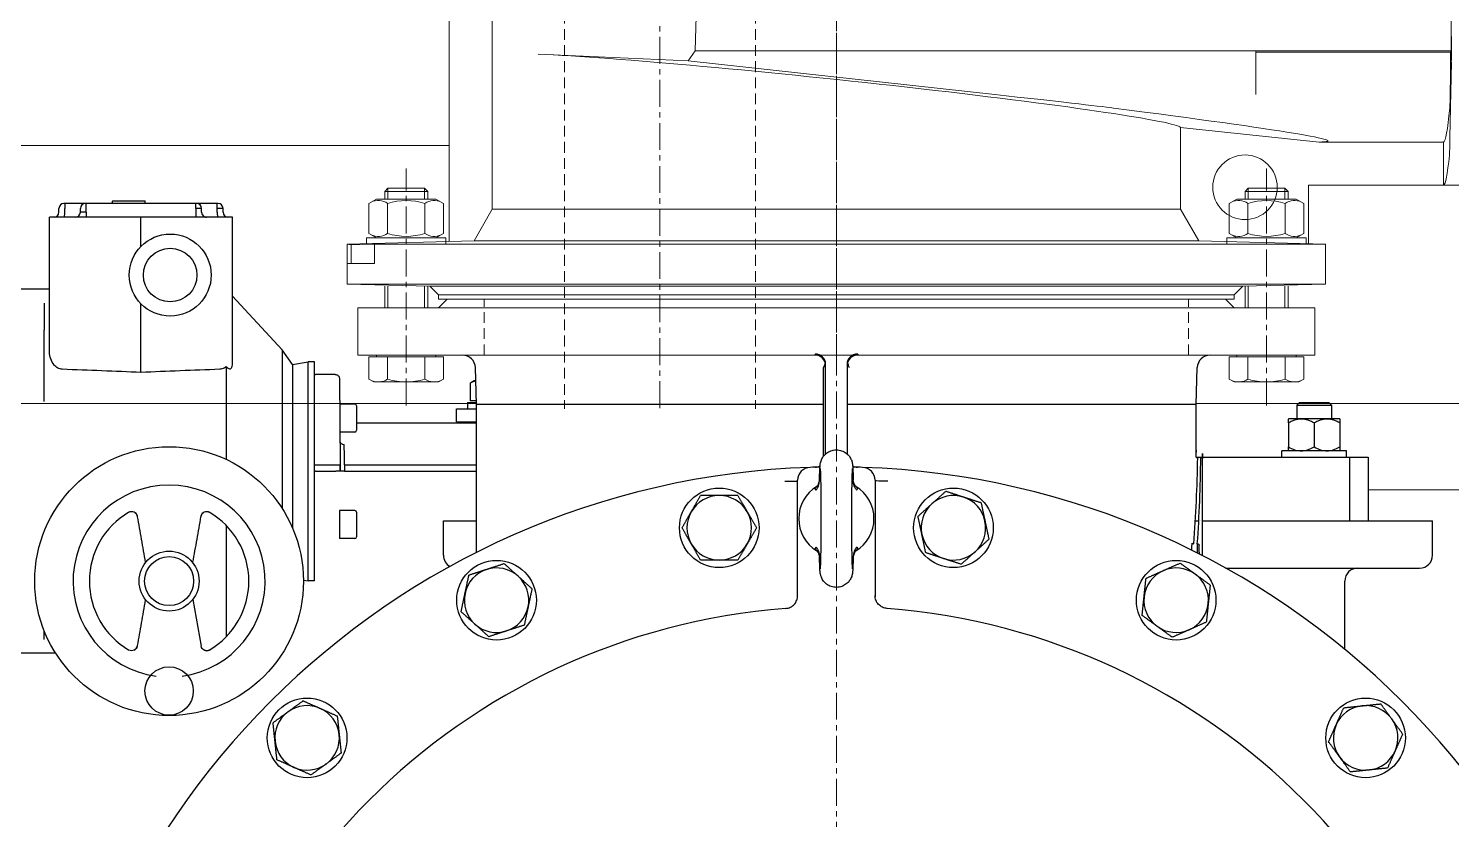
# Model space of a CAD drawing. Header units: millimetres. Extents: x 47998 to 491357, y 29487 to 305355.
# Drawn here: x 49428.1 to 49494.3, y 30414 to 30450.7 of the extents above; entities that cross this region are included whole.
import ezdxf

# ---------------------------------------------------------------- set-up
doc = ezdxf.new("R2010")
doc.units = ezdxf.units.MM
doc.linetypes.add('GP kota 28.53_PBS_strojarstvo_rashladni_sustav$0$CENTER', pattern=[2, 1.25, -0.25, 0.25, -0.25])
doc.linetypes.add('GP kota 28.53_PBS_strojarstvo_rashladni_sustav$0$DASHED', pattern=[0.75, 0.5, -0.25])

msp = doc.modelspace()

# ---------------------------------------------------------------- linework, layer by layer
at = {"color": 4, "linetype": 'GP kota 28.53_PBS_strojarstvo_rashladni_sustav$0$CENTER', "lineweight": 9}
for p, q in [((49465.675, 30513.867), (49465.675, 30216.216)), ((49457.475, 30480.348), (49457.475, 30433.061)), ((49465.675, 30435.288), (49465.675, 30469.468)), ((49445.675, 30433.217), (49445.675, 30444.234)), ((49445.675, 30433.217), (49445.675, 30444.234)), ((49485.675, 30433.217), (49485.675, 30444.234)), ((49485.675, 30433.217), (49485.675, 30444.234))]:
    msp.add_line(p, q, dxfattribs=at)
at = {"color": 5, "linetype": 'GP kota 28.53_PBS_strojarstvo_rashladni_sustav$0$DASHED', "lineweight": 15}
for p, q in [((49453.03, 30468.716), (49453.03, 30433.061)), ((49461.92, 30468.716), (49461.92, 30433.061)), ((49449.3, 30435.561), (49449.3, 30438.161)), ((49482.05, 30435.561), (49482.05, 30438.161))]:
    msp.add_line(p, q, dxfattribs=at)
at = {"color": 1, "linetype": 'Continuous', "lineweight": 15}
for p, q in [((49447.675, 30440.836), (49447.675, 30462.886)), ((49449.68, 30442.339), (49449.68, 30461.384)), ((49459.18, 30451.861), (49459.115, 30449.706)), ((49494.259, 30449.706), (49494.261, 30451.861)), ((49459.115, 30449.706), (49458.784, 30449.237)), ((49459.115, 30449.706), (49494.259, 30449.706)), ((49485.175, 30449.706), (49485.175, 30447.67)), ((49494.235, 30449.633), (49485.175, 30449.633)), ((49494.235, 30449.633), (49494.259, 30449.706)), ((49451.819, 30449.545), (49458.784, 30449.237)), ((49458.784, 30449.237), (49473.047, 30447.67)), ((49494.206, 30445.668), (49494.268, 30449.181)), ((49481.67, 30442.339), (49481.67, 30446.141)), ((49481.67, 30446.141), (49488.127, 30445.462)), ((49447.677, 30445.305), (49406.677, 30445.305)), ((49488.127, 30445.462), (49493.906, 30445.462)), ((49493.906, 30443.462), (49493.906, 30445.462)), ((49487.625, 30443.461), (49487.625, 30440.733)), ((49502.436, 30443.461), (49487.625, 30443.461)), ((49449.68, 30442.339), (49448.83, 30440.867)), ((49481.67, 30442.339), (49449.68, 30442.339)), ((49482.521, 30440.867), (49481.67, 30442.339)), ((49448.83, 30440.867), (49442.925, 30440.712)), ((49442.925, 30440.712), (49442.925, 30438.862)), ((49442.933, 30440.712), (49442.925, 30440.712)), ((49443.024, 30440.705), (49442.933, 30440.712)), ((49443.114, 30440.685), (49443.024, 30440.705)), ((49444.197, 30440.712), (49443.114, 30440.685)), ((49443.114, 30439.839), (49443.114, 30440.685)), ((49444.197, 30439.812), (49444.197, 30440.712)), ((49488.425, 30440.712), (49444.197, 30440.712)), ((49482.521, 30440.867), (49448.83, 30440.867)), ((49488.425, 30440.712), (49482.521, 30440.867)), ((49488.425, 30440.712), (49488.425, 30438.862)), ((49443.024, 30439.819), (49442.933, 30439.812)), ((49444.197, 30439.812), (49442.933, 30439.812)), ((49443.114, 30439.839), (49443.024, 30439.819)), ((49444.197, 30439.812), (49443.114, 30439.839)), ((49488.425, 30438.862), (49442.925, 30438.862)), ((49442.925, 30438.862), (49446.775, 30438.761)), ((49484.575, 30438.761), (49446.775, 30438.761)), ((49446.775, 30438.761), (49447.175, 30438.361)), ((49484.175, 30438.361), (49447.175, 30438.361)), ((49484.575, 30438.761), (49484.175, 30438.361)), ((49488.425, 30438.862), (49484.575, 30438.761)), ((49448.944, 30433.305), (49406.677, 30433.305)), ((49500.677, 30433.305), (49482.407, 30433.305)), ((49490.395, 30429.305), (49509.677, 30429.305))]:
    msp.add_line(p, q, dxfattribs=at)
at = {"color": 1, "linetype": 'Continuous', "lineweight": 9, "extrusion": (-0.707107, 0.707107, 0)}
for p, q in [((49444.675, 30443.159), (49444.829, 30443.312)), ((49484.675, 30443.159), (49484.829, 30443.312))]:
    msp.add_line(p, q, dxfattribs=at)
at = {"color": 1, "linetype": 'Continuous', "lineweight": 9, "extrusion": (6.12323e-17, 1, 0)}
for p, q in [((49446.675, 30443.159), (49444.675, 30443.159)), ((49446.522, 30443.312), (49444.829, 30443.312)), ((49486.675, 30443.159), (49484.675, 30443.159)), ((49486.522, 30443.312), (49484.829, 30443.312)), ((49444.29, 30442.812), (49447.06, 30442.812)), ((49484.29, 30442.812), (49487.06, 30442.812)), ((49447.408, 30435.481), (49443.943, 30435.481)), ((49483.943, 30435.481), (49487.408, 30435.481)), ((49444.175, 30434.311), (49447.175, 30434.311)), ((49487.175, 30434.311), (49484.175, 30434.311))]:
    msp.add_line(p, q, dxfattribs=at)
at = {"color": 1, "linetype": 'Continuous', "lineweight": 9, "extrusion": (-1, 6.12323e-17, 0)}
for p, q in [((49444.675, 30442.812), (49444.675, 30443.159)), ((49446.675, 30442.812), (49446.675, 30443.159)), ((49484.675, 30442.812), (49484.675, 30443.159)), ((49486.675, 30442.812), (49486.675, 30443.159)), ((49443.943, 30441.213), (49443.943, 30442.611)), ((49444.809, 30441.213), (49444.809, 30442.611)), ((49446.542, 30441.213), (49446.542, 30442.611)), ((49447.408, 30441.213), (49447.408, 30442.611)), ((49483.943, 30441.213), (49483.943, 30442.611)), ((49484.809, 30441.213), (49484.809, 30442.611)), ((49486.542, 30441.213), (49486.542, 30442.611)), ((49487.408, 30441.213), (49487.408, 30442.611)), ((49444.675, 30437.761), (49444.675, 30438.758)), ((49446.675, 30437.761), (49446.675, 30438.758)), ((49443.943, 30434.445), (49443.943, 30435.481)), ((49444.29, 30435.481), (49444.29, 30435.561)), ((49444.809, 30434.445), (49444.809, 30435.481)), ((49446.542, 30434.445), (49446.542, 30435.481)), ((49447.06, 30435.481), (49447.06, 30435.561)), ((49447.408, 30434.445), (49447.408, 30435.481))]:
    msp.add_line(p, q, dxfattribs=at)
at = {"color": 4, "linetype": 'Continuous', "lineweight": 9, "extrusion": (-1, 6.12323e-17, 0)}
for p, q in [((49444.829, 30442.812), (49444.829, 30443.312)), ((49446.522, 30442.812), (49446.522, 30443.312)), ((49484.829, 30442.812), (49484.829, 30443.312)), ((49486.522, 30442.812), (49486.522, 30443.312)), ((49444.829, 30437.761), (49444.829, 30438.758)), ((49446.522, 30437.761), (49446.522, 30438.758))]:
    msp.add_line(p, q, dxfattribs=at)
at = {"color": 1, "linetype": 'Continuous', "lineweight": 9, "extrusion": (0.707107, 0.707107, 0)}
for p, q in [((49446.522, 30443.312), (49446.675, 30443.159)), ((49486.522, 30443.312), (49486.675, 30443.159))]:
    msp.add_line(p, q, dxfattribs=at)
at = {"color": 1, "linetype": 'Continuous', "lineweight": -3}
for p, q in [((49429.531, 30442.201), (49429.531, 30442.379)), ((49429.804, 30442.607), (49429.76, 30442.607)), ((49429.798, 30442.201), (49429.798, 30442.379)), ((49430.756, 30442.607), (49429.804, 30442.607)), ((49430.527, 30442.201), (49430.527, 30442.379)), ((49430.8, 30442.607), (49430.756, 30442.607)), ((49435.89, 30442.607), (49430.8, 30442.607)), ((49430.8, 30442.379), (49430.8, 30442.607)), ((49430.8, 30442.201), (49430.8, 30442.379)), ((49431.998, 30442.709), (49432.017, 30442.709)), ((49431.998, 30442.709), (49431.998, 30442.709)), ((49432.017, 30442.607), (49432.017, 30442.709)), ((49433.541, 30442.709), (49432.017, 30442.709)), ((49433.541, 30442.709), (49433.561, 30442.709)), ((49433.541, 30442.607), (49433.541, 30442.709)), ((49435.89, 30442.379), (49435.89, 30442.607)), ((49435.935, 30442.607), (49435.89, 30442.607)), ((49436.164, 30442.379), (49435.89, 30442.379)), ((49435.89, 30442.379), (49435.89, 30442.201)), ((49436.887, 30442.607), (49435.935, 30442.607)), ((49436.164, 30442.201), (49436.164, 30442.379)), ((49436.931, 30442.607), (49436.887, 30442.607)), ((49436.893, 30442.201), (49436.893, 30442.379)), ((49437.159, 30442.379), (49436.893, 30442.379)), ((49437.159, 30442.201), (49437.159, 30442.379)), ((49429.677, 30441.972), (49429.092, 30441.972)), ((49429.092, 30435.686), (49429.092, 30441.972)), ((49433.345, 30441.972), (49429.677, 30441.972)), ((49430.8, 30442.201), (49430.527, 30442.201)), ((49430.8, 30442.201), (49430.8, 30441.972)), ((49437.014, 30441.972), (49433.345, 30441.972)), ((49433.345, 30440.616), (49433.345, 30441.972)), ((49435.89, 30442.201), (49435.89, 30441.972)), ((49437.599, 30441.972), (49437.014, 30441.972)), ((49437.599, 30435.19), (49437.599, 30441.972)), ((49429.092, 30438.619), (49426.247, 30438.619)), ((49439.91, 30435.807), (49437.599, 30438.305)), ((49428.838, 30437.976), (49428.838, 30436.715)), ((49433.345, 30434.756), (49433.345, 30437.943)), ((49428.838, 30436.44), (49428.838, 30436.715)), ((49428.838, 30433.398), (49428.838, 30436.44)), ((49439.91, 30435.807), (49439.91, 30428.432)), ((49440.393, 30435.126), (49439.91, 30435.807)), ((49437.307, 30435.025), (49437.307, 30430.712)), ((49440.393, 30435.126), (49441.117, 30435.254)), ((49440.393, 30435.126), (49440.393, 30427.523)), ((49441.117, 30425.069), (49441.117, 30435.254)), ((49441.409, 30435.254), (49441.117, 30435.254)), ((49441.409, 30425.069), (49441.409, 30435.254)), ((49465.175, 30430.967), (49465.175, 30435.148)), ((49466.175, 30435.148), (49466.175, 30430.967)), ((49442.371, 30434.661), (49441.459, 30434.661)), ((49442.571, 30434.463), (49442.606, 30430.461)), ((49448.818, 30434.361), (49448.719, 30434.304)), ((49448.909, 30434.361), (49448.818, 30434.361)), ((49448.945, 30433.261), (49448.893, 30434.979)), ((49448.912, 30434.361), (49448.909, 30434.361)), ((49465.079, 30433.261), (49465.079, 30434.979)), ((49482.405, 30433.261), (49482.458, 30434.979)), ((49448.644, 30434.254), (49448.644, 30433.441)), ((49443.292, 30433.286), (49442.581, 30433.286)), ((49443.372, 30433.206), (49443.372, 30432.066)), ((49448.018, 30433.061), (49448.945, 30433.061)), ((49448.018, 30432.461), (49448.018, 30433.061)), ((49448.518, 30433.361), (49448.942, 30433.361)), ((49448.518, 30433.361), (49448.518, 30433.061)), ((49448.94, 30433.441), (49448.644, 30433.441)), ((49465.079, 30433.261), (49448.945, 30433.261)), ((49448.945, 30426.387), (49448.945, 30433.261)), ((49465.079, 30430.864), (49465.079, 30433.261)), ((49466.272, 30433.261), (49466.272, 30433.261)), ((49482.405, 30433.261), (49466.272, 30433.261)), ((49482.405, 30431.141), (49482.405, 30433.261)), ((49487.213, 30433.361), (49487.091, 30433.239)), ((49487.091, 30433.239), (49488.691, 30433.239)), ((49487.091, 30433.239), (49487.091, 30432.591)), ((49487.213, 30433.361), (49488.568, 30433.361)), ((49488.568, 30433.361), (49488.691, 30433.239)), ((49488.691, 30433.239), (49488.691, 30432.591)), ((49443.372, 30432.411), (49448.945, 30432.411)), ((49448.018, 30432.461), (49448.945, 30432.461)), ((49486.692, 30432.591), (49486.691, 30432.59)), ((49486.691, 30432.405), (49486.691, 30432.59)), ((49486.691, 30432.405), (49486.691, 30431.298)), ((49489.09, 30432.591), (49486.692, 30432.591)), ((49487.891, 30432.405), (49487.891, 30431.298)), ((49489.09, 30432.591), (49489.091, 30432.59)), ((49489.091, 30432.59), (49489.091, 30432.405)), ((49489.091, 30432.405), (49489.091, 30431.298)), ((49443.292, 30431.986), (49442.593, 30431.986)), ((49442.803, 30430.856), (49442.797, 30431.408)), ((49489.391, 30431.111), (49486.391, 30431.111)), ((49486.391, 30430.811), (49486.391, 30431.111)), ((49486.691, 30431.112), (49486.691, 30431.298)), ((49487.091, 30431.134), (49487.091, 30431.111)), ((49488.691, 30431.134), (49488.691, 30431.111)), ((49489.091, 30431.298), (49489.091, 30431.112)), ((49489.391, 30430.811), (49489.391, 30431.111)), ((49441.459, 30430.461), (49442.406, 30430.461)), ((49442.609, 30430.161), (49442.606, 30430.461)), ((49442.606, 30430.461), (49442.606, 30430.161)), ((49442.806, 30430.461), (49442.803, 30430.856)), ((49442.806, 30430.461), (49448.945, 30430.461)), ((49442.806, 30430.461), (49442.806, 30430.161)), ((49482.401, 30430.811), (49482.702, 30430.811)), ((49482.705, 30426.234), (49482.705, 30430.981)), ((49482.705, 30430.811), (49484.173, 30430.811)), ((49484.173, 30430.811), (49487.437, 30430.811)), ((49487.437, 30430.811), (49489.541, 30430.811)), ((49489.541, 30430.811), (49489.655, 30430.811)), ((49489.541, 30430.811), (49489.541, 30427.861)), ((49489.655, 30430.811), (49490.395, 30430.811)), ((49490.395, 30430.811), (49490.395, 30427.861)), ((49441.459, 30430.161), (49441.409, 30430.161)), ((49441.459, 30430.161), (49442.406, 30430.161)), ((49442.606, 30430.161), (49442.406, 30430.161)), ((49442.806, 30430.161), (49442.606, 30430.161)), ((49442.806, 30430.161), (49448.945, 30430.161)), ((49463.875, 30424.33), (49463.875, 30429.742)), ((49467.475, 30429.742), (49467.475, 30424.33)), ((49463.875, 30429.682), (49463.276, 30429.682)), ((49464.73, 30429.29), (49464.672, 30429.371)), ((49466.621, 30429.29), (49466.679, 30429.371)), ((49442.572, 30428.336), (49442.572, 30427.036)), ((49443.292, 30428.336), (49442.572, 30428.336)), ((49443.372, 30428.256), (49443.372, 30427.116)), ((49447.409, 30427.861), (49448.945, 30427.861)), ((49447.409, 30426.261), (49447.409, 30427.861)), ((49482.368, 30427.861), (49482.526, 30427.861)), ((49482.607, 30427.861), (49482.607, 30427.861)), ((49482.705, 30427.861), (49493.395, 30427.861)), ((49493.395, 30426.261), (49493.395, 30427.861)), ((49437.307, 30427.645), (49437.307, 30422.467)), ((49443.292, 30427.036), (49442.572, 30427.036)), ((49464.73, 30426.633), (49464.672, 30426.551)), ((49466.621, 30426.633), (49466.679, 30426.551)), ((49440.9, 30425.107), (49441.117, 30425.069)), ((49441.409, 30425.069), (49441.117, 30425.069)), ((49483.775, 30425.661), (49492.795, 30425.661)), ((49489.315, 30421.884), (49489.315, 30425.061)), ((49435.757, 30424.207), (49436.142, 30422.027)), ((49428.838, 30422.347), (49428.838, 30422.767)), ((49432.785, 30421.852), (49432.785, 30421.852)), ((49429.38, 30421.703), (49426.247, 30421.703))]:
    msp.add_line(p, q, dxfattribs=at)
at = {"color": 1, "linetype": 'Continuous', "lineweight": 9, "extrusion": (-0.5, 0.866025, 0)}
for p, q in [((49443.943, 30442.611), (49444.29, 30442.812)), ((49483.943, 30442.611), (49484.29, 30442.812)), ((49447.408, 30441.213), (49447.06, 30441.012)), ((49487.408, 30441.213), (49487.06, 30441.012)), ((49447.408, 30434.445), (49447.175, 30434.311)), ((49487.408, 30434.445), (49487.175, 30434.311))]:
    msp.add_line(p, q, dxfattribs=at)
at = {"color": 1, "linetype": 'Continuous', "lineweight": 9, "extrusion": (0.5, 0.866025, 0)}
for p, q in [((49447.408, 30442.611), (49447.06, 30442.812)), ((49487.408, 30442.611), (49487.06, 30442.812)), ((49443.943, 30441.213), (49444.29, 30441.012)), ((49483.943, 30441.213), (49484.29, 30441.012)), ((49443.943, 30434.445), (49444.175, 30434.311)), ((49483.943, 30434.445), (49484.175, 30434.311))]:
    msp.add_line(p, q, dxfattribs=at)
at = {"color": 1, "linetype": 'Continuous', "lineweight": 9}
for p, q in [((49443.825, 30440.712), (49443.825, 30441.012)), ((49443.825, 30441.012), (49447.525, 30441.012)), ((49447.525, 30441.012), (49447.525, 30440.712)), ((49483.825, 30440.712), (49483.825, 30441.012)), ((49483.825, 30441.012), (49487.525, 30441.012)), ((49487.525, 30441.012), (49487.525, 30440.712)), ((49447.525, 30440.712), (49443.825, 30440.712)), ((49487.525, 30440.712), (49483.825, 30440.712)), ((49484.175, 30438.361), (49447.175, 30438.361)), ((49447.175, 30438.361), (49447.175, 30438.161)), ((49484.175, 30438.361), (49484.175, 30438.161)), ((49443.425, 30437.761), (49443.425, 30435.561)), ((49487.925, 30437.761), (49443.425, 30437.761)), ((49484.175, 30438.161), (49447.175, 30438.161)), ((49484.175, 30438.161), (49447.175, 30438.161)), ((49447.585, 30438.161), (49447.185, 30437.761)), ((49483.765, 30438.161), (49484.165, 30437.761)), ((49487.925, 30435.561), (49487.925, 30437.761)), ((49487.925, 30435.561), (49443.425, 30435.561))]:
    msp.add_line(p, q, dxfattribs=at)
at = {"color": 1, "linetype": 'Continuous', "lineweight": 9, "extrusion": (1, -6.12323e-17, 0)}
for p, q in [((49484.675, 30437.761), (49484.675, 30438.758)), ((49486.675, 30437.761), (49486.675, 30438.758)), ((49483.943, 30434.445), (49483.943, 30435.481)), ((49484.29, 30435.481), (49484.29, 30435.561)), ((49484.809, 30434.445), (49484.809, 30435.481)), ((49486.542, 30434.445), (49486.542, 30435.481)), ((49487.06, 30435.481), (49487.06, 30435.561)), ((49487.408, 30434.445), (49487.408, 30435.481))]:
    msp.add_line(p, q, dxfattribs=at)
at = {"color": 4, "linetype": 'Continuous', "lineweight": 9, "extrusion": (1, -6.12323e-17, 0)}
for p, q in [((49484.829, 30437.761), (49484.829, 30438.758)), ((49486.522, 30437.761), (49486.522, 30438.758))]:
    msp.add_line(p, q, dxfattribs=at)
at = {"color": 1, "linetype": 'Continuous', "lineweight": 15}
msp.add_circle((49484.675, 30443.361), 1.5, dxfattribs=at)
at = {"color": 1, "linetype": 'Continuous', "lineweight": -3}
for centre, radius in [((49434.703, 30439.28), 1.905), ((49434.703, 30439.28), 1.245), ((49434.652, 30425.056), 6.248), ((49460.231, 30427.533), 1.85), ((49471.119, 30427.533), 1.85), ((49434.652, 30425.056), 1.394), ((49434.652, 30425.056), 1.14), ((49449.877, 30424.168), 1.85), ((49481.474, 30424.168), 1.85), ((49434.652, 30419.95), 1.124), ((49441.068, 30417.769), 1.85), ((49490.283, 30417.769), 1.85)]:
    msp.add_circle(centre, radius, dxfattribs=at)
for centre, radius, start, end in [((49429.76, 30442.379), 0.229, 90, 180), ((49436.931, 30442.379), 0.229, 0, 90), ((49429.303, 30442.201), 0.229, 270, 0), ((49437.388, 30442.201), 0.229, 180, 270), ((49448.293, 30434.961), 0.6, 1.74325, 90), ((49464.675, 30435.061), 0.5, 0, 90), ((49466.675, 30435.061), 0.5, 90, 180), ((49483.057, 30434.961), 0.6, 90, 178.25675), ((49441.459, 30434.611), 0.05, 90, 180), ((49443.292, 30433.206), 0.08, 0, 90), ((49443.292, 30432.066), 0.08, 270, 0), ((49464.675, 30430.848), 0.5, 271.51996, 298.96371), ((49466.675, 30430.848), 0.5, 241.03105, 268.48004), ((49465.675, 30393.161), 37.2, 91.87889, 178.12111), ((49464.475, 30429.742), 0.6, 91.87889, 180), ((49465.675, 30393.161), 37.2, 91.1737, 91.87889), ((49465.675, 30393.161), 37.2, 88.12111, 88.82631), ((49465.675, 30393.161), 37.2, 1.87889, 88.12111), ((49466.875, 30429.742), 0.6, 0, 88.12111), ((49434.652, 30425.056), 4.463, 277.79666, 262.20334), ((49465.675, 30427.961), 1.75, 121.17039, 238.82953), ((49465.675, 30427.961), 1.75, 301.17041, 58.81926), ((49460.231, 30427.533), 1.5, 90, 150), ((49460.231, 30427.533), 1.5, 30, 90), ((49471.119, 30427.533), 1.5, 132, 192), ((49471.119, 30427.533), 1.5, 72, 132), ((49471.119, 30427.533), 1.5, 12, 72), ((49434.652, 30425.056), 3.708, 120.2326, 239.76762), ((49434.652, 30425.056), 3.708, 300.23264, 59.76736), ((49443.292, 30428.256), 0.08, 0, 90), ((49460.231, 30427.533), 1.5, 150, 210), ((49460.231, 30427.533), 1.5, 330, 30), ((49471.119, 30427.533), 1.5, 312, 12), ((49443.292, 30427.116), 0.08, 270, 0), ((49471.119, 30427.533), 1.5, 192, 252), ((49460.231, 30427.533), 1.5, 210, 270), ((49460.231, 30427.533), 1.5, 270, 330), ((49471.119, 30427.533), 1.5, 252, 312), ((49448.009, 30426.261), 0.6, 180, 240.66741), ((49492.795, 30426.261), 0.6, 270, 0), ((49449.877, 30424.168), 1.5, 108, 168), ((49449.877, 30424.168), 1.5, 48, 108), ((49449.877, 30424.168), 1.5, 348, 48), ((49481.474, 30424.168), 1.5, 114, 174), ((49481.474, 30424.168), 1.5, 54, 114), ((49481.474, 30424.168), 1.5, 354, 54), ((49489.915, 30425.061), 0.6, 90, 180), ((49449.877, 30424.168), 1.5, 168, 228), ((49465.675, 30393.161), 30.715, 94.39815, 175.60185), ((49449.877, 30424.168), 1.5, 288, 348), ((49465.673, 30393.112), 31.249, 86.70248, 86.70252), ((49465.675, 30393.161), 30.715, 4.39815, 85.60185), ((49481.474, 30424.168), 1.5, 174, 234), ((49481.474, 30424.168), 1.5, 294, 354), ((49449.877, 30424.168), 1.5, 228, 288), ((49481.474, 30424.168), 1.5, 234, 294), ((49441.068, 30417.769), 1.5, 66, 126), ((49441.068, 30417.769), 1.5, 6, 66), ((49490.283, 30417.769), 1.5, 96, 156), ((49490.283, 30417.769), 1.5, 36, 96), ((49441.068, 30417.769), 1.5, 126, 186), ((49490.283, 30417.769), 1.5, 336, 36), ((49441.068, 30417.769), 1.5, 306, 6), ((49490.283, 30417.769), 1.5, 156, 216), ((49441.068, 30417.769), 1.5, 186, 246), ((49490.283, 30417.769), 1.5, 276, 336), ((49441.068, 30417.769), 1.5, 246, 306), ((49490.283, 30417.769), 1.5, 216, 276)]:
    msp.add_arc(centre, radius, start, end, dxfattribs=at)
at = {"color": 1, "linetype": 'Continuous', "lineweight": 9}
for centre, radius, start, end in [((49444.376, 30441.98), 0.766, 55.56153, 115.56153), ((49445.675, 30439.883), 2.862, 72.38303, 107.61697), ((49446.975, 30441.98), 0.766, 64.43847, 124.43847), ((49484.376, 30441.98), 0.766, 55.56153, 115.56153), ((49485.675, 30439.883), 2.862, 72.38303, 107.61697), ((49486.975, 30441.98), 0.766, 64.43847, 124.43847), ((49444.376, 30441.844), 0.766, 244.43847, 304.43847), ((49445.675, 30443.941), 2.862, 252.38303, 287.61697), ((49446.975, 30441.844), 0.766, 235.56153, 295.56153), ((49484.376, 30441.844), 0.766, 244.43847, 304.43847), ((49485.675, 30443.941), 2.862, 252.38303, 287.61697), ((49486.975, 30441.844), 0.766, 235.56153, 295.56153), ((49444.376, 30435.077), 0.766, 244.44687, 304.44687), ((49445.675, 30437.175), 2.864, 252.38753, 287.61247), ((49446.975, 30435.077), 0.766, 235.55313, 295.55313), ((49484.376, 30435.077), 0.766, 244.44687, 304.44687), ((49485.675, 30437.175), 2.864, 252.38753, 287.61247), ((49486.975, 30435.077), 0.766, 235.55313, 295.55313)]:
    msp.add_arc(centre, radius, start, end, dxfattribs=at)
at = {"color": 1, "linetype": 'Continuous', "lineweight": 15}
for centre, major_axis, ratio, start_param, end_param in [((49494.246, 30450.468), (0, 1.8), 0.017455, 3.916507, 4.660029), ((49494.183, 30449.991), (0, 3), 0.017455, 3.329369, 4.592474), ((49465.675, 30447.808), (-16, 1.684), 0.034729, 3.17025, 5.763241), ((49450.328, 30449.991), (-28.561, 2.998), 0.003646, 3.294653, 3.793016), ((48631.233, 30535.511), (-857.296, 89.996), 0.003646, 3.111319, 3.294653), ((49493.899, 30535.511), (0, 90.05), 0.017455, 3.146035, 3.329369), ((49494.169, 30447.811), (0, 3), 0.017455, 3.315954, 3.916507), ((49493.899, 30535.511), (0, 92.05), 0.017455, 3.145938, 3.315954)]:
    msp.add_ellipse(centre, major_axis=major_axis, ratio=ratio, start_param=start_param, end_param=end_param, dxfattribs=at)
at = {"color": 1, "linetype": 'Continuous', "lineweight": -3}
for centre, major_axis, ratio, start_param, end_param in [((49429.804, 30442.379), (0, 0.229), 0.025187, 0, 1.570796), ((49430.756, 30442.379), (0, 0.229), 0.999727, 0, 1.570796), ((49435.935, 30442.379), (0, 0.229), 0.999727, 4.712389, 6.283185), ((49436.887, 30442.379), (0, 0.229), 0.025187, 4.712389, 6.283185), ((49429.792, 30442.201), (0, 0.229), 0.025187, 3.141592, 4.712389), ((49430.298, 30442.201), (0, 0.229), 0.999727, 3.141593, 4.712389), ((49436.393, 30442.201), (0, 0.229), 0.999727, 1.570796, 3.141593), ((49436.899, 30442.201), (0, 0.229), 0.025187, 1.570796, 3.141593), ((49464.674, 30436.162), (-0.002, 0.6), 0.035233, 3.141483, 3.540388), ((49464.675, 30435.148), (0.5, 0), 0.921556, 0, 1.554659), ((49466.675, 30435.148), (0.5, 0), 0.921556, 1.586934, 3.141593), ((49466.677, 30436.162), (0.002, 0.6), 0.035233, 2.742798, 3.141703), ((49162.161, 30430.161), (323.007, 0), 0.026186, 0.574321, 0.594901), ((49704.53, 30430.161), (-323.007, 0), 0.026186, -0.594901, -0.574321), ((49466.275, 30433.26), (-0.1, 0), 0.015224, -1.535132, -0.000001), ((49442.797, 30431.549), (0.2, 0.002), 0.707093, 3.141593, 4.706218), ((49465.675, 30431.822), (0, 33.62), 0.5, 4.561985, 4.681523), ((49482.477, 30430.821), (-0.08, 0.0012), 0.447171, 0.034509, 1.5777), ((49465.675, 30431.536), (0, 33.9), 0.5, 4.571769, 4.690224), ((49482.621, 30430.749), (-0.08, 0.0009), 0.447192, 3.166374, 4.717346), ((49468.075, 30429.742), (0.6, 0), 0.049036, 3.142398, 4.709172), ((49482.296, 30426.821), (-0.0798, 0.006), 0.44619, 0.16822, 1.604593), ((49482.458, 30426.749), (-0.0798, 0.0056), 0.44632, 3.298862, 4.743968)]:
    msp.add_ellipse(centre, major_axis=major_axis, ratio=ratio, start_param=start_param, end_param=end_param, dxfattribs=at)
for points, knots in [([(49429.677, 30434.901), (49429.644, 30434.903), (49429.612, 30434.908), (49429.544, 30434.927), (49429.509, 30434.942), (49429.411, 30434.997), (49429.354, 30435.048), (49429.238, 30435.181), (49429.183, 30435.281), (49429.11, 30435.486), (49429.092, 30435.591), (49429.092, 30435.686)], [-4.653078, -4.653078, -4.653078, -4.653078, -4.554467, -4.554467, -4.440119, -4.440119, -4.211424, -4.211424, -3.834708, -3.834708, -3.457994, -3.457994, -3.457994, -3.457994]), ([(49437.307, 30435.025), (49437.279, 30435.001), (49437.248, 30434.979), (49437.182, 30434.942), (49437.147, 30434.927), (49437.079, 30434.908), (49437.047, 30434.903), (49437.014, 30434.901)], [-0.3453708, -0.3453708, -0.3453708, -0.3453708, -0.2286953, -0.2286953, -0.1143477, -0.1143477, -0.0157369, -0.0157369, -0.0157369, -0.0157369]), ([(49437.307, 30435.025), (49437.336, 30434.996), (49437.365, 30434.97), (49437.416, 30434.939), (49437.437, 30434.929), (49437.476, 30434.922), (49437.494, 30434.924), (49437.528, 30434.937), (49437.544, 30434.953), (49437.569, 30434.994), (49437.578, 30435.019), (49437.595, 30435.087), (49437.599, 30435.137), (49437.599, 30435.19)], [-3.063897, -3.063897, -3.063897, -3.063897, -2.9263021, -2.9263021, -2.840327, -2.840327, -2.7543519, -2.7543519, -2.6442634, -2.6442634, -2.5341749, -2.5341749, -2.3376584, -2.3376584, -2.3376584, -2.3376584]), ([(49466.193, 30435.194), (49466.2, 30435.17), (49466.208, 30435.145), (49466.234, 30435.073), (49466.256, 30435.017), (49466.272, 30434.98), (49466.272, 30434.98), (49466.272, 30434.979)], [-0.1900134, -0.1900134, -0.1900134, -0.1900134, -0.1195538, -0.1195538, 0, 0, 0.0011696, 0.0011696, 0.0011696, 0.0011696]), ([(49442.371, 30434.661), (49442.393, 30434.661), (49442.415, 30434.658), (49442.455, 30434.644), (49442.474, 30434.634), (49442.508, 30434.608), (49442.524, 30434.593), (49442.548, 30434.558), (49442.557, 30434.538), (49442.568, 30434.5), (49442.571, 30434.481), (49442.571, 30434.463)], [0, 0, 0, 0, 0.0648115, 0.0648115, 0.1285009, 0.1285009, 0.19223, 0.19223, 0.2559572, 0.2559572, 0.3111064, 0.3111064, 0.3111064, 0.3111064]), ([(49464.893, 30429.741), (49464.897, 30429.931), (49464.901, 30430.09), (49464.909, 30430.276), (49464.912, 30430.33), (49464.917, 30430.409), (49464.92, 30430.438), (49464.925, 30430.485), (49464.927, 30430.499), (49464.934, 30430.539), (49464.939, 30430.567), (49464.957, 30430.632), (49464.968, 30430.665), (49464.996, 30430.73), (49465.012, 30430.761), (49465.058, 30430.839), (49465.092, 30430.884), (49465.182, 30430.978), (49465.242, 30431.024), (49465.376, 30431.1), (49465.453, 30431.128), (49465.579, 30431.152), (49465.627, 30431.157), (49465.758, 30431.157), (49465.842, 30431.143), (49465.997, 30431.09), (49466.071, 30431.05), (49466.2, 30430.951), (49466.256, 30430.89), (49466.322, 30430.793), (49466.34, 30430.76), (49466.369, 30430.7), (49466.38, 30430.672), (49466.394, 30430.629), (49466.4, 30430.611), (49466.41, 30430.571), (49466.415, 30430.55), (49466.421, 30430.513), (49466.424, 30430.498), (49466.429, 30430.456), (49466.431, 30430.434), (49466.439, 30430.341), (49466.443, 30430.262), (49466.451, 30430.046), (49466.455, 30429.905), (49466.458, 30429.741)], [0, 0, 0, 0, 0.812703, 0.812703, 1.237875, 1.237875, 1.520232, 1.520232, 1.626256, 1.626256, 1.767357, 1.767357, 1.883412, 1.883412, 1.991442, 1.991442, 2.160174, 2.160174, 2.38207, 2.38207, 2.623065, 2.623065, 2.76685, 2.76685, 3.014743, 3.014743, 3.259556, 3.259556, 3.502849, 3.502849, 3.617177, 3.617177, 3.711025, 3.711025, 3.775502, 3.775502, 3.875274, 3.875274, 3.983833, 3.983833, 4.19623, 4.19623, 4.834281, 4.834281, 5.533924, 5.533924, 5.533924, 5.533924]), ([(49482.397, 30430.821), (49482.399, 30430.917), (49482.401, 30430.998), (49482.403, 30431.054), (49482.404, 30431.11), (49482.405, 30431.141), (49482.405, 30431.141)], [0, 0, 0, 0, 0.003183776, 0.003183776, 0.003183776, 0.006367551, 0.006367551, 0.006367551, 0.006367551]), ([(49486.691, 30431.298), (49486.898, 30431.178), (49487.067, 30431.124), (49487.235, 30431.114), (49487.404, 30431.103), (49487.57, 30431.138), (49487.765, 30431.231), (49487.805, 30431.251), (49487.847, 30431.273), (49487.891, 30431.298)], [0.01593489, 0.01593489, 0.01593489, 0.01593489, 0.0269217, 0.0269217, 0.0269217, 0.03806126, 0.03806126, 0.03806126, 0.04036603, 0.04036603, 0.04036603, 0.04036603]), ([(49487.891, 30431.298), (49488.098, 30431.178), (49488.267, 30431.124), (49488.435, 30431.114), (49488.604, 30431.103), (49488.77, 30431.138), (49488.965, 30431.231), (49489.005, 30431.251), (49489.047, 30431.273), (49489.091, 30431.298)], [0.01593489, 0.01593489, 0.01593489, 0.01593489, 0.0269217, 0.0269217, 0.0269217, 0.03806126, 0.03806126, 0.03806126, 0.04036603, 0.04036603, 0.04036603, 0.04036603]), ([(49442.406, 30430.461), (49442.459, 30430.462), (49442.511, 30430.461), (49442.548, 30430.461), (49442.566, 30430.46), (49442.581, 30430.46), (49442.591, 30430.459), (49442.596, 30430.459), (49442.6, 30430.459), (49442.602, 30430.459), (49442.605, 30430.459), (49442.606, 30430.459), (49442.606, 30430.461)], [0, 0, 0, 0, 0.001562258, 0.001562258, 0.001562258, 0.002343387, 0.002343387, 0.002343387, 0.002733952, 0.002733952, 0.002733952, 0.003124516, 0.003124516, 0.003124516, 0.003124516]), ([(49482.705, 30430.981), (49482.705, 30430.981), (49482.705, 30430.959), (49482.704, 30430.919), (49482.703, 30430.878), (49482.702, 30430.819), (49482.701, 30430.749)], [0.004685997, 0.004685997, 0.004685997, 0.004685997, 0.007028996, 0.007028996, 0.007028996, 0.009371995, 0.009371995, 0.009371995, 0.009371995]), ([(49464.672, 30429.371), (49464.713, 30429.401), (49464.75, 30429.435), (49464.78, 30429.47), (49464.798, 30429.492), (49464.814, 30429.515), (49464.827, 30429.538), (49464.835, 30429.552), (49464.842, 30429.567), (49464.848, 30429.581), (49464.876, 30429.643), (49464.889, 30429.705), (49464.893, 30429.768)], [0, 0, 0, 0, 0.001498404, 0.001498404, 0.001498404, 0.002419827, 0.002419827, 0.002419827, 0.002996807, 0.002996807, 0.002996807, 0.005553398, 0.005553398, 0.005553398, 0.005553398]), ([(49464.732, 30429.292), (49464.753, 30429.313), (49464.771, 30429.336), (49464.787, 30429.36), (49464.797, 30429.376), (49464.806, 30429.392), (49464.815, 30429.409), (49464.836, 30429.451), (49464.85, 30429.494), (49464.861, 30429.537), (49464.88, 30429.613), (49464.889, 30429.69), (49464.893, 30429.767)], [0, 0, 0, 0, 0.000877566, 0.000877566, 0.000877566, 0.001467306, 0.001467306, 0.001467306, 0.002934612, 0.002934612, 0.002934612, 0.005508983, 0.005508983, 0.005508983, 0.005508983]), ([(49464.975, 30427.961), (49464.975, 30428.219), (49464.974, 30428.479), (49464.97, 30428.972), (49464.967, 30429.211), (49464.961, 30429.629), (49464.957, 30429.814), (49464.949, 30430.101), (49464.944, 30430.211), (49464.939, 30430.283), (49464.938, 30430.295), (49464.938, 30430.295)], [0, 0, 0, 0, 0.772132, 0.772132, 1.559376, 1.559376, 2.344158, 2.344158, 3.111742, 3.111742, 3.360179, 3.360179, 3.360179, 3.360179]), ([(49466.413, 30430.295), (49466.413, 30430.295), (49466.413, 30430.295), (49466.413, 30430.294), (49466.412, 30430.286), (49466.41, 30430.252), (49466.408, 30430.215), (49466.402, 30430.094), (49466.399, 30429.993), (49466.392, 30429.725), (49466.389, 30429.544), (49466.383, 30429.132), (49466.38, 30428.895), (49466.377, 30428.426), (49466.375, 30428.193), (49466.375, 30427.961)], [5.903535, 5.903535, 5.903535, 5.903535, 5.909303, 5.909303, 6.107622, 6.107622, 6.477937, 6.477937, 7.070262, 7.070262, 7.803554, 7.803554, 8.574519, 8.574519, 9.268829, 9.268829, 9.268829, 9.268829]), ([(49466.619, 30429.292), (49466.598, 30429.313), (49466.58, 30429.336), (49466.564, 30429.36), (49466.554, 30429.376), (49466.544, 30429.392), (49466.536, 30429.409), (49466.515, 30429.451), (49466.501, 30429.494), (49466.49, 30429.537), (49466.471, 30429.613), (49466.462, 30429.69), (49466.458, 30429.767)], [0, 0, 0, 0, 0.000877566, 0.000877566, 0.000877566, 0.001467306, 0.001467306, 0.001467306, 0.002934612, 0.002934612, 0.002934612, 0.005508973, 0.005508973, 0.005508973, 0.005508973]), ([(49466.679, 30429.372), (49466.638, 30429.401), (49466.601, 30429.435), (49466.571, 30429.471), (49466.541, 30429.506), (49466.519, 30429.544), (49466.503, 30429.58), (49466.475, 30429.643), (49466.462, 30429.705), (49466.458, 30429.767)], [0, 0, 0, 0, 0.001498404, 0.001498404, 0.001498404, 0.002996807, 0.002996807, 0.002996807, 0.005548719, 0.005548719, 0.005548719, 0.005548719]), ([(49464.848, 30429.492), (49464.844, 30429.49), (49464.84, 30429.488), (49464.788, 30429.457), (49464.752, 30429.432), (49464.718, 30429.407), (49464.71, 30429.401), (49464.708, 30429.399)], [2.6403355, 2.6403355, 2.6403355, 2.6403355, 2.6668441, 2.6668441, 3.0019038, 3.0019038, 3.2038233, 3.2038233, 3.2038233, 3.2038233]), ([(49466.643, 30429.4), (49466.642, 30429.4), (49466.632, 30429.408), (49466.592, 30429.437), (49466.562, 30429.457), (49466.517, 30429.484), (49466.51, 30429.488), (49466.503, 30429.492)], [0, 0, 0, 0, 0.2398306, 0.2398306, 0.5161634, 0.5161634, 0.5635887, 0.5635887, 0.5635887, 0.5635887]), ([(49432.785, 30428.26), (49432.859, 30428.303), (49432.952, 30428.303), (49433.024, 30428.269), (49433.097, 30428.234), (49433.149, 30428.164), (49433.163, 30428.085)], [-0.001337053, -0.001337053, -0.001337053, -0.001337053, 0.001178456, 0.001178456, 0.001178456, 0.003693965, 0.003693965, 0.003693965, 0.003693965]), ([(49433.163, 30428.085), (49433.165, 30428.072), (49433.168, 30428.059), (49433.229, 30427.709), (49433.291, 30427.358), (49433.417, 30426.646), (49433.48, 30426.285), (49433.544, 30425.922), (49433.546, 30425.913), (49433.547, 30425.905)], [-3.078075, -3.078075, -3.078075, -3.078075, -3.039757, -3.039757, -2.026505, -2.026505, -1.013252, -1.013252, -0.989577, -0.989577, -0.989577, -0.989577]), ([(49435.757, 30425.905), (49435.759, 30425.913), (49435.76, 30425.922), (49435.824, 30426.285), (49435.888, 30426.646), (49436.013, 30427.358), (49436.075, 30427.709), (49436.137, 30428.059), (49436.139, 30428.072), (49436.142, 30428.085)], [-52.069517, -52.069517, -52.069517, -52.069517, -52.045841, -52.045841, -51.032589, -51.032589, -50.019336, -50.019336, -49.981019, -49.981019, -49.981019, -49.981019]), ([(49436.142, 30428.085), (49436.156, 30428.164), (49436.208, 30428.234), (49436.28, 30428.269), (49436.353, 30428.303), (49436.446, 30428.303), (49436.52, 30428.26)], [0, 0, 0, 0, 0.002515436, 0.002515436, 0.002515436, 0.005030872, 0.005030872, 0.005030872, 0.005030872]), ([(49464.938, 30425.628), (49464.938, 30425.628), (49464.938, 30425.628), (49464.938, 30425.628), (49464.939, 30425.636), (49464.941, 30425.671), (49464.943, 30425.708), (49464.949, 30425.829), (49464.952, 30425.93), (49464.959, 30426.198), (49464.962, 30426.379), (49464.968, 30426.79), (49464.971, 30427.028), (49464.974, 30427.496), (49464.975, 30427.73), (49464.975, 30427.961)], [5.903535, 5.903535, 5.903535, 5.903535, 5.909303, 5.909303, 6.107622, 6.107622, 6.477937, 6.477937, 7.070262, 7.070262, 7.803554, 7.803554, 8.574519, 8.574519, 9.268829, 9.268829, 9.268829, 9.268829]), ([(49466.375, 30427.961), (49466.375, 30427.704), (49466.377, 30427.443), (49466.381, 30426.95), (49466.384, 30426.712), (49466.39, 30426.294), (49466.394, 30426.109), (49466.402, 30425.822), (49466.407, 30425.711), (49466.412, 30425.64), (49466.413, 30425.628), (49466.413, 30425.628)], [0, 0, 0, 0, 0.772132, 0.772132, 1.559376, 1.559376, 2.344158, 2.344158, 3.111742, 3.111742, 3.360179, 3.360179, 3.360179, 3.360179]), ([(49464.672, 30426.551), (49464.713, 30426.522), (49464.75, 30426.488), (49464.78, 30426.452), (49464.799, 30426.429), (49464.815, 30426.405), (49464.828, 30426.382), (49464.836, 30426.368), (49464.842, 30426.355), (49464.848, 30426.342), (49464.876, 30426.279), (49464.889, 30426.217), (49464.893, 30426.155)], [0.000000002, 0.000000002, 0.000000002, 0.000000002, 0.001498404, 0.001498404, 0.001498404, 0.002459654, 0.002459654, 0.002459654, 0.002996807, 0.002996807, 0.002996807, 0.005553064, 0.005553064, 0.005553064, 0.005553064]), ([(49464.708, 30426.523), (49464.711, 30426.521), (49464.725, 30426.51), (49464.773, 30426.476), (49464.806, 30426.455), (49464.848, 30426.43)], [0, 0, 0, 0, 0.2837834, 0.2837834, 0.5628961, 0.5628961, 0.5628961, 0.5628961]), ([(49464.732, 30426.631), (49464.753, 30426.61), (49464.771, 30426.587), (49464.787, 30426.563), (49464.797, 30426.547), (49464.806, 30426.53), (49464.815, 30426.513), (49464.836, 30426.472), (49464.85, 30426.429), (49464.861, 30426.385), (49464.88, 30426.309), (49464.889, 30426.232), (49464.893, 30426.155)], [0, 0, 0, 0, 0.000877566, 0.000877566, 0.000877566, 0.001467306, 0.001467306, 0.001467306, 0.002934612, 0.002934612, 0.002934612, 0.005508973, 0.005508973, 0.005508973, 0.005508973]), ([(49466.619, 30426.631), (49466.598, 30426.61), (49466.58, 30426.587), (49466.564, 30426.563), (49466.554, 30426.547), (49466.544, 30426.53), (49466.536, 30426.513), (49466.515, 30426.472), (49466.501, 30426.429), (49466.49, 30426.385), (49466.471, 30426.309), (49466.462, 30426.232), (49466.458, 30426.155)], [0, 0, 0, 0, 0.000877566, 0.000877566, 0.000877566, 0.001467306, 0.001467306, 0.001467306, 0.002934612, 0.002934612, 0.002934612, 0.005508983, 0.005508983, 0.005508983, 0.005508983]), ([(49466.679, 30426.551), (49466.638, 30426.522), (49466.601, 30426.488), (49466.571, 30426.452), (49466.553, 30426.43), (49466.537, 30426.408), (49466.524, 30426.385), (49466.516, 30426.37), (49466.509, 30426.356), (49466.502, 30426.342), (49466.475, 30426.279), (49466.462, 30426.217), (49466.458, 30426.155)], [0, 0, 0, 0, 0.001498404, 0.001498404, 0.001498404, 0.002415266, 0.002415266, 0.002415266, 0.002996807, 0.002996807, 0.002996807, 0.005553331, 0.005553331, 0.005553331, 0.005553331]), ([(49466.503, 30426.43), (49466.516, 30426.438), (49466.528, 30426.445), (49466.584, 30426.48), (49466.616, 30426.502), (49466.637, 30426.519), (49466.641, 30426.522), (49466.643, 30426.523)], [2.6401081, 2.6401081, 2.6401081, 2.6401081, 2.7269226, 2.7269226, 3.0686634, 3.0686634, 3.2034938, 3.2034938, 3.2034938, 3.2034938]), ([(49482.208, 30426.486), (49482.208, 30426.502), (49482.207, 30426.518), (49482.207, 30426.535), (49482.207, 30426.633), (49482.21, 30426.732), (49482.217, 30426.821)], [0.008330637, 0.008330637, 0.008330637, 0.008330637, 0.00882304, 0.00882304, 0.00882304, 0.011764054, 0.011764054, 0.011764054, 0.011764054]), ([(49482.458, 30426.785), (49482.454, 30426.708), (49482.451, 30426.623), (49482.452, 30426.538), (49482.452, 30426.477), (49482.454, 30426.417), (49482.457, 30426.361)], [0, 0, 0, 0, 0.002537854, 0.002537854, 0.002537854, 0.004360111, 0.004360111, 0.004360111, 0.004360111]), ([(49482.537, 30426.749), (49482.533, 30426.685), (49482.531, 30426.613), (49482.531, 30426.541), (49482.532, 30426.47), (49482.535, 30426.399), (49482.54, 30426.339), (49482.541, 30426.332), (49482.541, 30426.325), (49482.542, 30426.318)], [0, 0, 0, 0, 0.002136573, 0.002136573, 0.002136573, 0.004273147, 0.004273147, 0.004273147, 0.004527201, 0.004527201, 0.004527201, 0.004527201]), ([(49466.458, 30426.181), (49466.454, 30425.992), (49466.45, 30425.832), (49466.442, 30425.647), (49466.439, 30425.593), (49466.434, 30425.513), (49466.431, 30425.485), (49466.425, 30425.437), (49466.423, 30425.423), (49466.417, 30425.384), (49466.412, 30425.355), (49466.394, 30425.291), (49466.383, 30425.257), (49466.355, 30425.193), (49466.339, 30425.161), (49466.293, 30425.083), (49466.258, 30425.038), (49466.169, 30424.945), (49466.109, 30424.898), (49465.975, 30424.823), (49465.897, 30424.795), (49465.771, 30424.77), (49465.723, 30424.766), (49465.593, 30424.766), (49465.509, 30424.78), (49465.354, 30424.833), (49465.28, 30424.872), (49465.151, 30424.971), (49465.094, 30425.032), (49465.029, 30425.13), (49465.011, 30425.163), (49464.982, 30425.223), (49464.971, 30425.25), (49464.956, 30425.294), (49464.951, 30425.311), (49464.941, 30425.351), (49464.936, 30425.372), (49464.929, 30425.409), (49464.927, 30425.425), (49464.922, 30425.467), (49464.919, 30425.489), (49464.912, 30425.582), (49464.908, 30425.66), (49464.9, 30425.877), (49464.896, 30426.018), (49464.893, 30426.181)], [0, 0, 0, 0, 0.812703, 0.812703, 1.237875, 1.237875, 1.520232, 1.520232, 1.626256, 1.626256, 1.767357, 1.767357, 1.883412, 1.883412, 1.991442, 1.991442, 2.160174, 2.160174, 2.38207, 2.38207, 2.623065, 2.623065, 2.76685, 2.76685, 3.014743, 3.014743, 3.259556, 3.259556, 3.502849, 3.502849, 3.617177, 3.617177, 3.711025, 3.711025, 3.775502, 3.775502, 3.875274, 3.875274, 3.983833, 3.983833, 4.19623, 4.19623, 4.834281, 4.834281, 5.533924, 5.533924, 5.533924, 5.533924]), ([(49433.547, 30424.207), (49433.546, 30424.198), (49433.544, 30424.19), (49433.48, 30423.826), (49433.417, 30423.466), (49433.291, 30422.754), (49433.229, 30422.403), (49433.168, 30422.053), (49433.165, 30422.04), (49433.163, 30422.027)], [-52.069517, -52.069517, -52.069517, -52.069517, -52.045841, -52.045841, -51.032589, -51.032589, -50.019336, -50.019336, -49.981019, -49.981019, -49.981019, -49.981019]), ([(49463.321, 30423.786), (49463.394, 30423.792), (49463.465, 30423.81), (49463.601, 30423.874), (49463.664, 30423.92), (49463.768, 30424.033), (49463.809, 30424.099), (49463.862, 30424.237), (49463.875, 30424.308), (49463.875, 30424.38), (49463.875, 30424.381), (49463.875, 30424.381)], [-0.9004468, -0.9004468, -0.9004468, -0.9004468, -0.6817895, -0.6817895, -0.4495896, -0.4495896, -0.2170841, -0.2170841, 0, 0, 0.0013916, 0.0013916, 0.0013916, 0.0013916]), ([(49468.029, 30423.786), (49467.957, 30423.792), (49467.886, 30423.81), (49467.75, 30423.874), (49467.687, 30423.92), (49467.582, 30424.033), (49467.541, 30424.099), (49467.489, 30424.237), (49467.476, 30424.308), (49467.475, 30424.38), (49467.475, 30424.381), (49467.475, 30424.381)], [0, 0, 0, 0, 0.2186101, 0.2186101, 0.4507598, 0.4507598, 0.6832151, 0.6832151, 0.9002524, 0.9002524, 0.9016437, 0.9016437, 0.9016437, 0.9016437]), ([(49433.163, 30422.027), (49433.149, 30421.948), (49433.097, 30421.878), (49433.024, 30421.843), (49432.952, 30421.808), (49432.859, 30421.809), (49432.785, 30421.852)], [-0.003697775, -0.003697775, -0.003697775, -0.003697775, -0.001179601, -0.001179601, -0.001179601, 0.001338574, 0.001338574, 0.001338574, 0.001338574]), ([(49436.52, 30421.852), (49436.446, 30421.809), (49436.353, 30421.808), (49436.281, 30421.843), (49436.208, 30421.877), (49436.156, 30421.948), (49436.142, 30422.027)], [0, 0, 0, 0, 0.002516085, 0.002516085, 0.002516085, 0.00503217, 0.00503217, 0.00503217, 0.00503217])]:
    msp.add_open_spline(points, degree=3, knots=knots, dxfattribs=at)
for points in [[(49465.157, 30435.194), (49465.138, 30435.124), (49465.108, 30435.052), (49465.079, 30434.979)], [(49482.405, 30431.141), (49482.405, 30431.141), (49482.404, 30431.111), (49482.403, 30431.055)], [(49482.403, 30431.055), (49482.403, 30431.055), (49482.403, 30431.054), (49482.403, 30431.054)], [(49441.409, 30430.46), (49441.409, 30430.46), (49441.432, 30430.461), (49441.459, 30430.461)], [(49482.704, 30430.919), (49482.705, 30430.959), (49482.705, 30430.981), (49482.705, 30430.981)], [(49482.704, 30430.919), (49482.704, 30430.919), (49482.704, 30430.919), (49482.704, 30430.919)], [(49464.732, 30429.292), (49464.731, 30429.291), (49464.731, 30429.29), (49464.73, 30429.29)], [(49466.621, 30429.29), (49466.62, 30429.29), (49466.619, 30429.291), (49466.619, 30429.292)], [(49433.163, 30428.085), (49433.149, 30428.162), (49433.099, 30428.231), (49433.03, 30428.266)], [(49436.278, 30428.268), (49436.207, 30428.233), (49436.155, 30428.163), (49436.142, 30428.085)], [(49464.73, 30426.633), (49464.731, 30426.632), (49464.731, 30426.632), (49464.732, 30426.631)], [(49466.619, 30426.631), (49466.619, 30426.632), (49466.62, 30426.632), (49466.621, 30426.633)], [(49463.321, 30423.786), (49463.321, 30423.786), (49463.32, 30423.786), (49463.32, 30423.786)], [(49468.031, 30423.786), (49468.03, 30423.786), (49468.03, 30423.786), (49468.029, 30423.786)], [(49433.028, 30421.845), (49433.098, 30421.88), (49433.149, 30421.949), (49433.163, 30422.027)], [(49436.28, 30421.843), (49436.28, 30421.843), (49436.281, 30421.843), (49436.281, 30421.843)], [(49436.281, 30421.843), (49436.353, 30421.808), (49436.446, 30421.809), (49436.52, 30421.852)]]:
    msp.add_open_spline(points, degree=3, dxfattribs=at)
for points, weights in [([(49448.644, 30434.254), (49448.786, 30434.361), (49448.909, 30434.361)], [1.61147367097, 1.73612159322, 1.73612159322]), ([(49448.909, 30434.361), (49448.91, 30434.361), (49448.912, 30434.361)], [1.73612159322, 1.73612159322, 1.73610418493]), ([(49487.891, 30432.405), (49487.291, 30432.751), (49486.691, 30432.405)], [1.56199954608, 1.8036417168, 1.56199954608]), ([(49489.091, 30432.405), (49488.491, 30432.751), (49487.891, 30432.405)], [1.56199954608, 1.8036417168, 1.56199954608]), ([(49470.116, 30428.648), (49470.414, 30428.916), (49470.759, 30429.227)], [1.75055534995, 1.75055534995, 1.6248711306]), ([(49471.583, 30428.959), (49471.201, 30429.084), (49470.759, 30429.227)], [1.75055534995, 1.75055534995, 1.6248711306]), ([(49458.932, 30428.283), (49459.133, 30428.631), (49459.365, 30429.033)], [1.75055534995, 1.75055534995, 1.6248711306]), ([(49460.231, 30429.033), (49459.83, 30429.033), (49459.365, 30429.033)], [1.75055534995, 1.75055534995, 1.6248711306]), ([(49461.098, 30429.033), (49460.633, 30429.033), (49460.231, 30429.033)], [1.6248711306, 1.75055534995, 1.75055534995]), ([(49461.098, 30429.033), (49461.33, 30428.631), (49461.531, 30428.283)], [1.6248711306, 1.75055534995, 1.75055534995]), ([(49469.472, 30428.068), (49469.817, 30428.379), (49470.116, 30428.648)], [1.6248711306, 1.75055534995, 1.75055534995]), ([(49472.406, 30428.692), (49471.965, 30428.835), (49471.583, 30428.959)], [1.6248711306, 1.75055534995, 1.75055534995]), ([(49472.406, 30428.692), (49472.503, 30428.238), (49472.587, 30427.845)], [1.6248711306, 1.75055534995, 1.75055534995]), ([(49458.499, 30427.533), (49458.731, 30427.935), (49458.932, 30428.283)], [1.6248711306, 1.75055534995, 1.75055534995]), ([(49461.531, 30428.283), (49461.731, 30427.935), (49461.964, 30427.533)], [1.75055534995, 1.75055534995, 1.6248711306]), ([(49469.652, 30427.221), (49469.569, 30427.614), (49469.472, 30428.068)], [1.75055534995, 1.75055534995, 1.6248711306]), ([(49472.587, 30427.845), (49472.67, 30427.452), (49472.767, 30426.998)], [1.75055534995, 1.75055534995, 1.6248711306]), ([(49458.932, 30426.783), (49458.731, 30427.131), (49458.499, 30427.533)], [1.75055534995, 1.75055534995, 1.6248711306]), ([(49461.964, 30427.533), (49461.731, 30427.131), (49461.531, 30426.783)], [1.6248711306, 1.75055534995, 1.75055534995]), ([(49469.832, 30426.374), (49469.736, 30426.828), (49469.652, 30427.221)], [1.6248711306, 1.75055534995, 1.75055534995]), ([(49459.365, 30426.033), (49459.133, 30426.435), (49458.932, 30426.783)], [1.6248711306, 1.75055534995, 1.75055534995]), ([(49461.531, 30426.783), (49461.33, 30426.435), (49461.098, 30426.033)], [1.75055534995, 1.75055534995, 1.6248711306]), ([(49472.123, 30426.418), (49471.824, 30426.149), (49471.479, 30425.839)], [1.75055534995, 1.75055534995, 1.6248711306]), ([(49472.767, 30426.998), (49472.422, 30426.687), (49472.123, 30426.418)], [1.6248711306, 1.75055534995, 1.75055534995]), ([(49450.237, 30425.862), (49449.795, 30425.719), (49449.413, 30425.595)], [1.6248711306, 1.75055534995, 1.75055534995]), ([(49450.237, 30425.862), (49450.582, 30425.552), (49450.88, 30425.283)], [1.6248711306, 1.75055534995, 1.75055534995]), ([(49460.231, 30426.033), (49459.83, 30426.033), (49459.365, 30426.033)], [1.75055534995, 1.75055534995, 1.6248711306]), ([(49461.098, 30426.033), (49460.633, 30426.033), (49460.231, 30426.033)], [1.6248711306, 1.75055534995, 1.75055534995]), ([(49470.656, 30426.106), (49470.274, 30426.23), (49469.832, 30426.374)], [1.75055534995, 1.75055534995, 1.6248711306]), ([(49471.479, 30425.839), (49471.038, 30425.982), (49470.656, 30426.106)], [1.6248711306, 1.75055534995, 1.75055534995]), ([(49480.864, 30425.539), (49481.231, 30425.702), (49481.655, 30425.891)], [1.75055534995, 1.75055534995, 1.6248711306]), ([(49482.356, 30425.382), (49482.031, 30425.618), (49481.655, 30425.891)], [1.75055534995, 1.75055534995, 1.6248711306]), ([(49448.409, 30424.48), (49448.493, 30424.873), (49448.589, 30425.327)], [1.75055534995, 1.75055534995, 1.6248711306]), ([(49449.413, 30425.595), (49449.031, 30425.471), (49448.589, 30425.327)], [1.75055534995, 1.75055534995, 1.6248711306]), ([(49450.88, 30425.283), (49451.179, 30425.014), (49451.524, 30424.703)], [1.75055534995, 1.75055534995, 1.6248711306]), ([(49479.982, 30424.325), (49480.024, 30424.725), (49480.073, 30425.186)], [1.75055534995, 1.75055534995, 1.6248711306]), ([(49480.073, 30425.186), (49480.497, 30425.375), (49480.864, 30425.539)], [1.6248711306, 1.75055534995, 1.75055534995]), ([(49483.057, 30424.873), (49482.681, 30425.146), (49482.356, 30425.382)], [1.6248711306, 1.75055534995, 1.75055534995]), ([(49448.229, 30423.633), (49448.326, 30424.087), (49448.409, 30424.48)], [1.6248711306, 1.75055534995, 1.75055534995]), ([(49451.524, 30424.703), (49451.427, 30424.25), (49451.344, 30423.856)], [1.6248711306, 1.75055534995, 1.75055534995]), ([(49483.057, 30424.873), (49483.008, 30424.411), (49482.966, 30424.011)], [1.6248711306, 1.75055534995, 1.75055534995]), ([(49451.344, 30423.856), (49451.26, 30423.463), (49451.164, 30423.009)], [1.75055534995, 1.75055534995, 1.6248711306]), ([(49479.892, 30423.464), (49479.94, 30423.925), (49479.982, 30424.325)], [1.6248711306, 1.75055534995, 1.75055534995]), ([(49482.966, 30424.011), (49482.924, 30423.612), (49482.876, 30423.15)], [1.75055534995, 1.75055534995, 1.6248711306]), ([(49448.873, 30423.054), (49448.574, 30423.322), (49448.229, 30423.633)], [1.75055534995, 1.75055534995, 1.6248711306]), ([(49480.593, 30422.955), (49480.267, 30423.191), (49479.892, 30423.464)], [1.75055534995, 1.75055534995, 1.6248711306]), ([(49482.876, 30423.15), (49482.452, 30422.961), (49482.084, 30422.798)], [1.6248711306, 1.75055534995, 1.75055534995]), ([(49449.516, 30422.474), (49449.172, 30422.785), (49448.873, 30423.054)], [1.6248711306, 1.75055534995, 1.75055534995]), ([(49450.34, 30422.742), (49449.958, 30422.617), (49449.516, 30422.474)], [1.75055534995, 1.75055534995, 1.6248711306]), ([(49451.164, 30423.009), (49450.722, 30422.866), (49450.34, 30422.742)], [1.6248711306, 1.75055534995, 1.75055534995]), ([(49481.293, 30422.446), (49480.918, 30422.718), (49480.593, 30422.955)], [1.6248711306, 1.75055534995, 1.75055534995]), ([(49482.084, 30422.798), (49481.717, 30422.634), (49481.293, 30422.446)], [1.75055534995, 1.75055534995, 1.6248711306]), ([(49440.887, 30419.491), (49440.512, 30419.218), (49440.186, 30418.982)], [1.6248711306, 1.75055534995, 1.75055534995]), ([(49440.887, 30419.491), (49441.311, 30419.302), (49441.678, 30419.139)], [1.6248711306, 1.75055534995, 1.75055534995]), ([(49441.678, 30419.139), (49442.045, 30418.975), (49442.469, 30418.787)], [1.75055534995, 1.75055534995, 1.6248711306]), ([(49488.912, 30418.379), (49489.076, 30418.746), (49489.265, 30419.17)], [1.75055534995, 1.75055534995, 1.6248711306]), ([(49489.265, 30419.17), (49489.726, 30419.218), (49490.126, 30419.26)], [1.6248711306, 1.75055534995, 1.75055534995]), ([(49490.126, 30419.26), (49490.526, 30419.302), (49490.987, 30419.351)], [1.75055534995, 1.75055534995, 1.6248711306]), ([(49491.496, 30418.65), (49491.26, 30418.975), (49490.987, 30419.351)], [1.75055534995, 1.75055534995, 1.6248711306]), ([(49440.186, 30418.982), (49439.861, 30418.746), (49439.486, 30418.473)], [1.75055534995, 1.75055534995, 1.6248711306]), ([(49439.576, 30417.612), (49439.534, 30418.011), (49439.486, 30418.473)], [1.75055534995, 1.75055534995, 1.6248711306]), ([(49442.469, 30418.787), (49442.518, 30418.325), (49442.56, 30417.925)], [1.6248711306, 1.75055534995, 1.75055534995]), ([(49492.005, 30417.95), (49491.732, 30418.325), (49491.496, 30418.65)], [1.6248711306, 1.75055534995, 1.75055534995]), ([(49442.56, 30417.925), (49442.602, 30417.526), (49442.65, 30417.064)], [1.75055534995, 1.75055534995, 1.6248711306]), ([(49488.56, 30417.588), (49488.749, 30418.011), (49488.912, 30418.379)], [1.6248711306, 1.75055534995, 1.75055534995]), ([(49492.005, 30417.95), (49491.817, 30417.526), (49491.653, 30417.158)], [1.6248711306, 1.75055534995, 1.75055534995]), ([(49439.667, 30416.75), (49439.618, 30417.212), (49439.576, 30417.612)], [1.6248711306, 1.75055534995, 1.75055534995]), ([(49489.069, 30416.887), (49488.833, 30417.212), (49488.56, 30417.588)], [1.75055534995, 1.75055534995, 1.6248711306]), ([(49491.653, 30417.158), (49491.49, 30416.791), (49491.301, 30416.367)], [1.75055534995, 1.75055534995, 1.6248711306]), ([(49440.458, 30416.398), (49440.091, 30416.562), (49439.667, 30416.75)], [1.75055534995, 1.75055534995, 1.6248711306]), ([(49441.95, 30416.555), (49441.625, 30416.319), (49441.249, 30416.046)], [1.75055534995, 1.75055534995, 1.6248711306]), ([(49442.65, 30417.064), (49442.275, 30416.791), (49441.95, 30416.555)], [1.6248711306, 1.75055534995, 1.75055534995]), ([(49489.578, 30416.186), (49489.305, 30416.562), (49489.069, 30416.887)], [1.6248711306, 1.75055534995, 1.75055534995]), ([(49441.249, 30416.046), (49440.825, 30416.235), (49440.458, 30416.398)], [1.6248711306, 1.75055534995, 1.75055534995]), ([(49490.44, 30416.277), (49490.04, 30416.235), (49489.578, 30416.186)], [1.75055534995, 1.75055534995, 1.6248711306]), ([(49491.301, 30416.367), (49490.839, 30416.319), (49490.44, 30416.277)], [1.6248711306, 1.75055534995, 1.75055534995])]:
    msp.add_rational_spline(points, weights, degree=2, dxfattribs=at)

doc.saveas('drawing.dxf')
